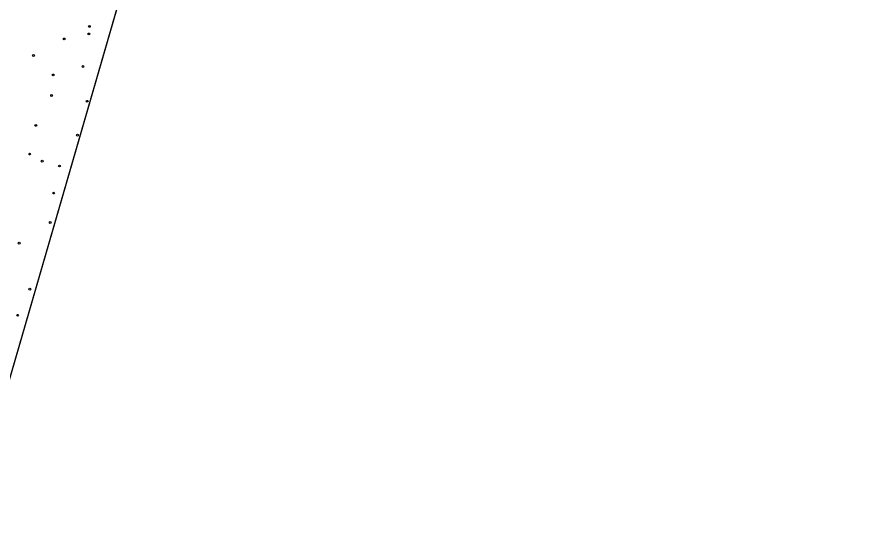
# Model space of a CAD drawing. Header units: metres. Extents: x 3206 to 3701, y 9896 to 11410.
# Drawn here: x 3498 to 3680.6, y 10627.7 to 10741.6 of the extents above; entities that cross this region are included whole.
import ezdxf

# ---------------------------------------------------------------- set-up
doc = ezdxf.new("R2010")
doc.units = ezdxf.units.M
doc.layers.add('BOUNDARY', color=7, linetype='Continuous')
doc.layers.add('GROUND', color=7, linetype='Continuous')

# ---------------------------------------------------------------- blocks, each defined once
blk = doc.blocks.new('МОЖЖЕВЕЛЬНИК_СКАЛЬНЫЙ')
blk.add_circle((0, 0), 0.2)
blk = doc.blocks.new('ЧЕРЕМУХА_ШУБЕРТ')
blk.add_circle((0, 0), 0.2)
blk = doc.blocks.new('БЕРЕЗА_ПОЛЕЗНАЯ')
blk.add_circle((0, 0), 0.2)

msp = doc.modelspace()

# ---------------------------------------------------------------- linework, layer by layer
at = {"layer": 'BOUNDARY'}
msp.add_lwpolyline([(3253.02, 9915.67), (3233.6, 10020.11), (3233.04, 10027.23), (3225.68, 10139.96), (3262.08, 10325.26), (3335.84, 10689.44), (3351.1, 10763.68), (3367.77, 10831.23), (3377.81, 10869.11), (3520.39, 11207.45), (3551.17, 11273.83), (3554.01, 11279.37), (3611.72, 11390.17), (3639.44, 11373.13), (3680.64, 11298.58), (3281.25, 9920.2)], close=True, dxfattribs=at)
at = {"layer": 'GROUND'}
msp.add_lwpolyline([(3640.23, 11159.13), (3528.06, 10772.02), (3505.61, 10784.93), (3500, 10775.17), (3523.84, 10761.46), (3526.19, 10765.54), (3450.38, 10503.93)], dxfattribs=at)

# ---------------------------------------------------------------- block references
at = {"layer": 'BUSH'}
for p in [(3513.82, 10739.46), (3508.35, 10736.73), (3501.64, 10733.13), (3512.43, 10730.74), (3505.95, 10728.89), (3513.34, 10723.14), (3502.17, 10717.9), (3511.23, 10715.75), (3500.81, 10711.65), (3507.31, 10709.04), (3506.04, 10703.15), (3505.3, 10696.74), (3498.52, 10692.24), (3500.83, 10682.21), (3498.2, 10676.52)]:
    msp.add_blockref('МОЖЖЕВЕЛЬНИК_СКАЛЬНЫЙ', p, dxfattribs=at)
at = {"layer": 'TREE'}
for name, p in [('ЧЕРЕМУХА_ШУБЕРТ', (3513.7, 10737.82)), ('ЧЕРЕМУХА_ШУБЕРТ', (3505.59, 10724.39)), ('БЕРЕЗА_ПОЛЕЗНАЯ', (3503.53, 10710.1))]:
    msp.add_blockref(name, p, dxfattribs=at)

doc.saveas('drawing.dxf')
